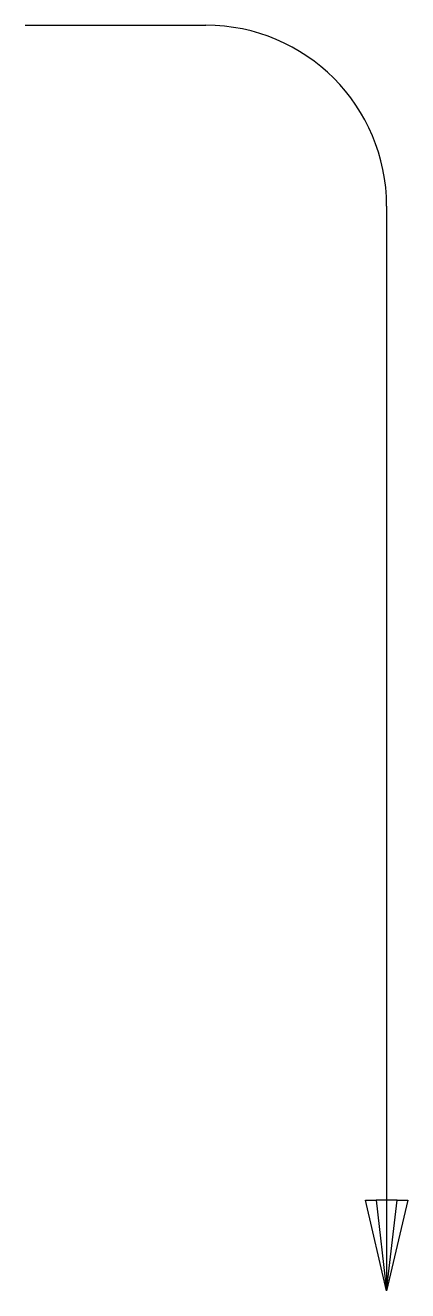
# Model space of a CAD drawing. Extents: x -12 to 0.7, y -21.8 to 20.2.
import ezdxf

# ---------------------------------------------------------------- set-up
doc = ezdxf.new("R2010")
doc.units = 0
doc.layers.get('0').update_dxf_attribs({"linetype": 'CONTINUOUS'})

msp = doc.modelspace()

# ---------------------------------------------------------------- linework, layer by layer
at = {"linetype": 'CONTINUOUS'}
for p, q in [((-11.99806, 20.201836), (-5.99806, 20.201836)), ((0.00194, 14.201836), (0.00194, -21.798164)), ((0.00194, -21.798164), (-0.69806, -18.798164)), ((-0.69806, -18.798164), (-0.34806, -18.798164)), ((0.35194, -18.798164), (-0.34806, -18.798164)), ((-0.34806, -18.798164), (0.00194, -21.798164)), ((0.70194, -18.798164), (0.00194, -21.798164)), ((0.00194, -21.798164), (0.35194, -18.798164)), ((0.35194, -18.798164), (0.70194, -18.798164))]:
    msp.add_line(p, q, dxfattribs=at)
msp.add_arc((-5.99806, 14.201836), 6, 0, 90, dxfattribs=at)

doc.saveas('drawing.dxf')
